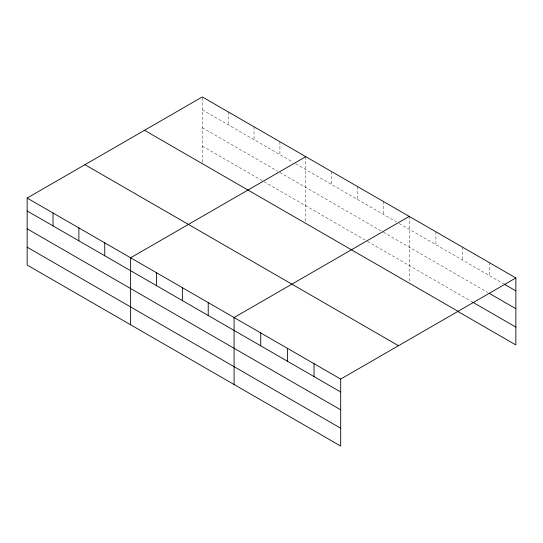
<?xml version="1.0" encoding="UTF-8"?>
<svg xmlns="http://www.w3.org/2000/svg" width="543" height="543" viewBox="0 0 543 543"><rect width="100%" height="100%" fill="white"/><g stroke="black" fill="none" stroke-linecap="round" stroke-linejoin="round"><path stroke-width="0.41" stroke-dasharray="2.71 2.04" d="M202.308 162.296L202.308 96.932M202.308 109.835L292.847 162.106M295.718 163.769L396.315 221.843M399.186 223.506L503.605 283.792M202.308 127.686L277.751 171.242M279.91 172.484L382.659 231.807M383.378 232.228L487.757 292.487M202.308 146.074L263.382 181.335M264.102 181.749L366.851 241.072M367.57 241.486L471.915 301.725M489.202 262.568L489.202 275.471M462.548 247.18L462.548 260.083M435.9 231.793L435.9 244.696M409.246 216.406L409.246 281.769M383.378 201.473L383.378 214.376M357.511 186.541L357.511 199.444M331.644 171.602L331.644 184.511M305.777 156.669L305.777 222.033M279.91 141.737L279.91 154.64M254.043 126.804L254.043 139.707M228.175 111.865L228.175 124.775"/><path stroke-width="0.81" d="M457.505 311.254L515.85 344.941L515.85 277.955L202.308 96.932L27.15 198.059L27.15 265.045L340.692 446.068L340.692 379.082L27.15 198.059M305.777 156.669L130.619 257.796L130.619 324.782M409.246 216.406L234.087 317.533L234.087 384.519M340.692 379.082L515.85 277.955M504.325 284.206L515.85 290.858M489.202 293.322L515.85 308.709M472.634 302.139L515.85 327.096M144.506 130.306L458.048 311.329M84.952 164.692L398.494 345.708M27.15 210.962L340.692 391.985M27.15 228.813L340.692 409.836M27.15 247.201L340.692 428.217M314.037 363.695L314.037 376.598M287.39 348.307L287.39 361.21M260.735 332.92L260.735 345.823M208.22 302.6L208.22 315.503M182.353 287.668L182.353 300.571M156.486 272.729L156.486 285.638M104.751 242.864L104.751 255.767M78.884 227.931L78.884 240.834M53.017 212.992L53.017 225.902"/></g></svg>
